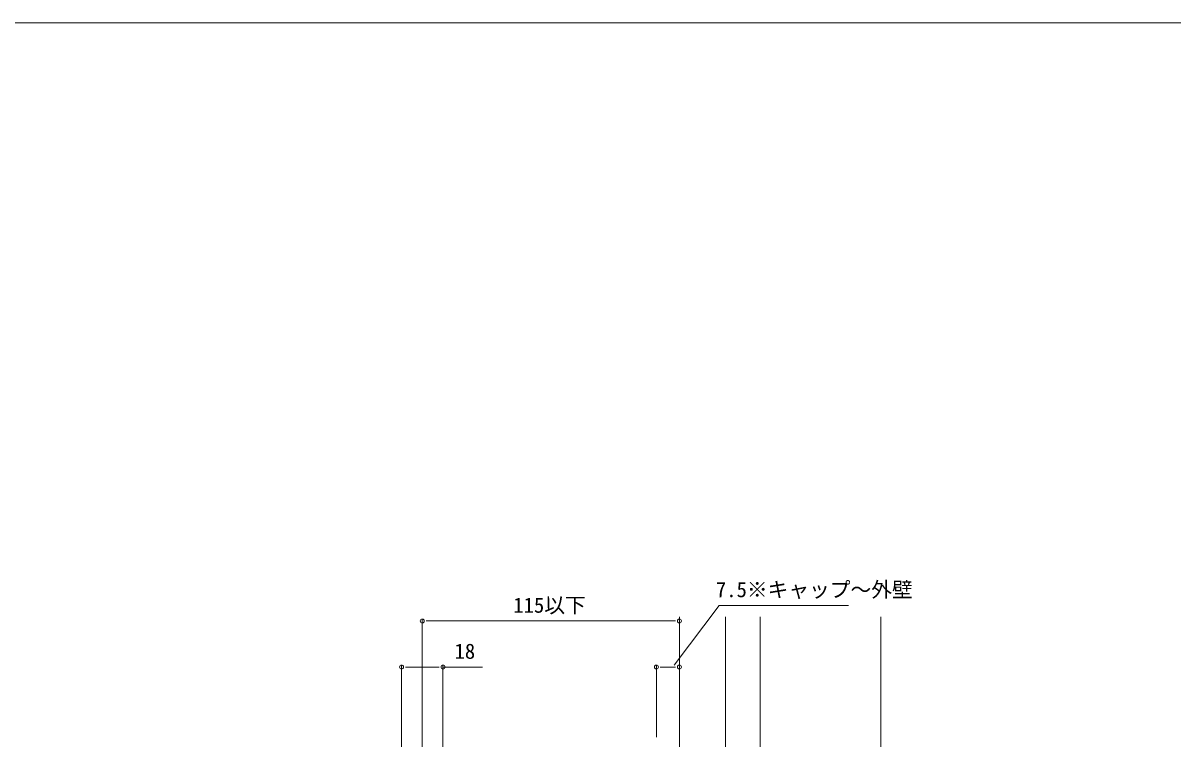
# Model space of a CAD drawing. Units: millimetres, scale not verified. Extents: x -990 to 990, y -1598 to 1604.
# Drawn here: x -193.7 to 305.6, y 1211.7 to 1522.2 of the extents above; entities that cross this region are included whole.
import ezdxf
from ezdxf.enums import TextEntityAlignment as Align

# ---------------------------------------------------------------- set-up
doc = ezdxf.new("R2010")
doc.units = ezdxf.units.MM
doc.header["$LTSCALE"] = 8
for name, color, linetype, lineweight in [('0-0_0', 7, 'Continuous', 9), ('0-2_YKK_ZWAK', 2, 'Continuous', 9), ('0-5_YKK_13', 6, 'Continuous', 9), ('0-6_YKK_D', 3, 'Continuous', 9)]:
    doc.layers.add(name, color=color, linetype=linetype, lineweight=lineweight)
doc.styles.add('ＭＳ ゴシック', font='')
doc.styles.get('ＭＳ ゴシック').set_extended_font_data('MS Gothic')

msp = doc.modelspace()

# ---------------------------------------------------------------- linework, layer by layer
at = {"layer": '0-0_0'}
msp.add_line((-990, 1522.2), (990, 1522.2), dxfattribs=at)
at = {"layer": '0-2_YKK_ZWAK'}
msp.add_line((178.777, 286.477), (178.777, 1264.277), dxfattribs=at)
at = {"layer": '0-5_YKK_13'}
for p, q in [((-20.374, 1152.977), (-20.374, 1263.477)), ((91.276, 1138.977), (91.276, 1263.477)), ((-18.674, 1262.477), (-16.974, 1262.477)), ((-16.974, 1262.477), (87.876, 1262.477)), ((89.576, 1262.477), (87.876, 1262.477)), ((91.276, 1255.777), (91.276, 1241.477)), ((-29.374, 1133.477), (-29.374, 1243.477)), ((-11.374, 1133.477), (-11.374, 1243.477)), ((81.276, 1211.977), (81.276, 1243.477)), ((-27.674, 1242.477), (-25.974, 1242.477)), ((-25.974, 1242.477), (-14.774, 1242.477)), ((-13.074, 1242.477), (-14.774, 1242.477)), ((-11.374, 1242.477), (5.786, 1242.477)), ((82.976, 1242.477), (84.676, 1242.477)), ((87.876, 1242.477), (84.676, 1242.477)), ((89.576, 1242.477), (87.876, 1242.477))]:
    msp.add_line(p, q, dxfattribs=at)
msp.add_lwpolyline([(88.999, 1243.232), (108.545, 1269.225), (164.689, 1269.225)], dxfattribs=at)
for centre, start, end in [((-20.374, 1262.477), 0, 180), ((91.276, 1262.477), 0, 180), ((-20.374, 1262.477), 180, 0), ((91.276, 1262.477), 180, 0), ((-29.374, 1242.477), 0, 180), ((-11.374, 1242.477), 0, 180), ((81.276, 1242.477), 0, 180), ((91.276, 1242.477), 0, 180), ((-29.374, 1242.477), 180, 0), ((-11.374, 1242.477), 180, 0), ((81.276, 1242.477), 180, 0), ((91.276, 1242.477), 180, 0)]:
    msp.add_arc(centre, 0.85, start, end, dxfattribs=at)
at = {"layer": '0-6_YKK_D'}
for p, q in [((91.277, 570.977), (91.277, 1264.277)), ((111.277, 570.977), (111.277, 1264.277)), ((126.277, 1264.277), (126.277, 865.977))]:
    msp.add_line(p, q, dxfattribs=at)

# ---------------------------------------------------------------- texts
at = {"layer": '0-5_YKK_13', "style": 'ＭＳ ゴシック'}
for s, p in [('7.5※キャップ～外壁', (107.103, 1270.825)), ('115以下', (19.131, 1264.077)), ('18', (-6.374, 1244.077))]:
    msp.add_text(s, height=6.598, dxfattribs=at).set_placement(p, align=Align.BOTTOM_LEFT)

doc.saveas('drawing.dxf')
